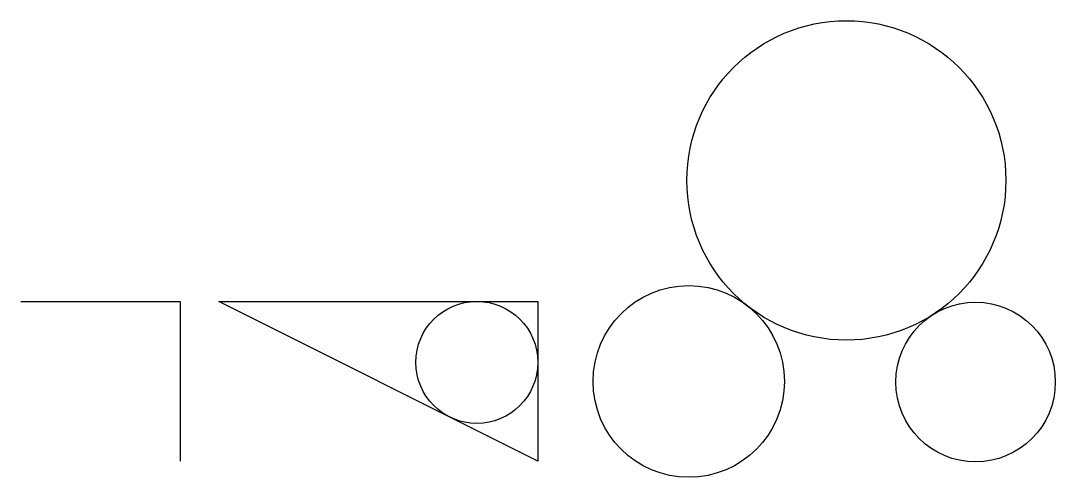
# Model space of a CAD drawing. Header units: inches. Extents: x 10.1 to 74.9, y 4 to 32.6.
import ezdxf

# ---------------------------------------------------------------- set-up
doc = ezdxf.new("R2010")
doc.units = ezdxf.units.IN
doc.header["$MEASUREMENT"] = 0

msp = doc.modelspace()

# ---------------------------------------------------------------- linework, layer by layer
for p, q in [((10.073, 15.001), (20.073, 15.001)), ((20.073, 15.001), (20.073, 5.001))]:
    msp.add_line(p, q)
msp.add_lwpolyline([(22.491, 15.008), (22.491, 15.008), (32.491, 15.008), (42.491, 15.008), (42.491, 5.008)], close=True)
for centre, radius in [((61.838, 22.581), 10), ((51.958, 9.996), 6), ((38.671, 11.188), 3.82), ((69.939, 9.957), 5)]:
    msp.add_circle(centre, radius)

doc.saveas('drawing.dxf')
